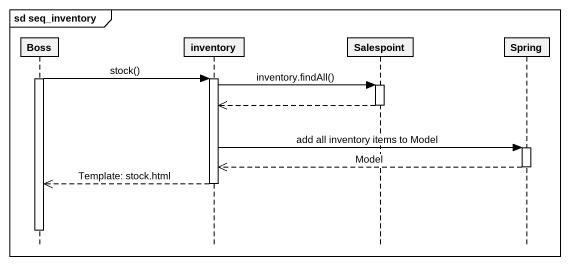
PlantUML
@startuml
mainframe sd seq_inventory
hide footbox
participant Boss
participant inventory
participant Salespoint
participant Spring

activate Boss
Boss -> inventory : stock()
activate inventory
inventory -> Salespoint : inventory.findAll()
activate Salespoint
Salespoint -->> inventory
deactivate Salespoint
inventory -> Spring : add all inventory items to Model
activate Spring
Spring -->> inventory : Model
deactivate Spring
inventory -->> Boss : Template: stock.html
deactivate inventory
deactivate Boss
@enduml
